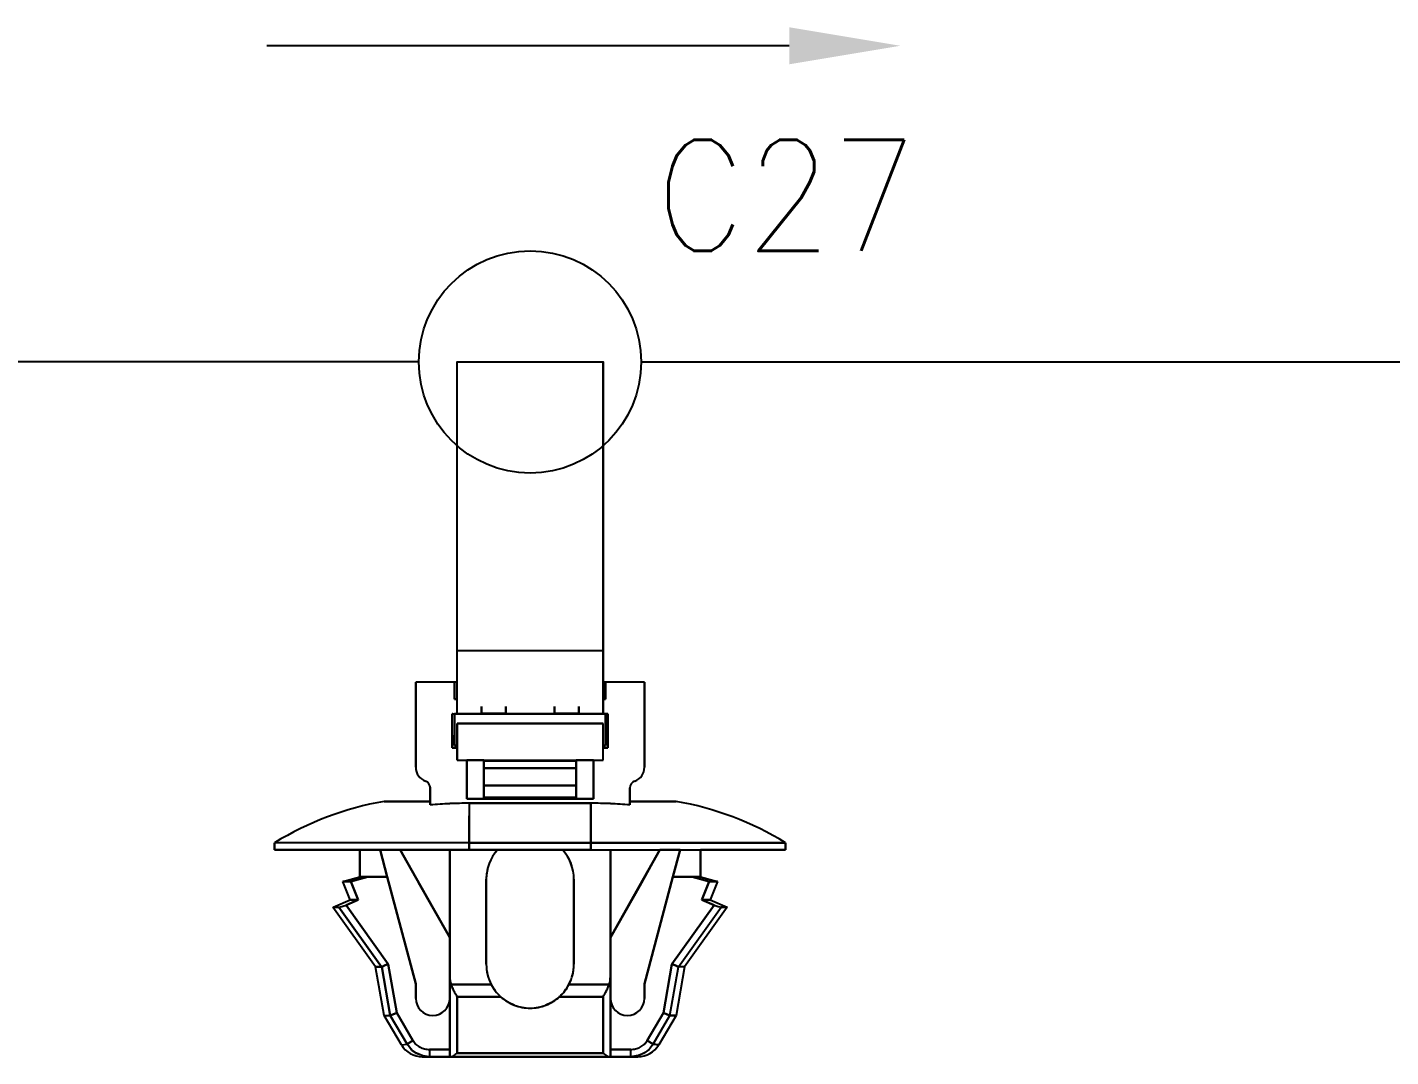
# Model space of a CAD drawing. Header units: inches. Extents: x 47316 to 59086, y 3141 to 11743.
# Drawn here: x 52929.41 to 52960.08, y 8608.08 to 8631.25 of the extents above; entities that cross this region are included whole.
import ezdxf

# ---------------------------------------------------------------- set-up
doc = ezdxf.new("R2010")
doc.units = ezdxf.units.IN
doc.header["$MEASUREMENT"] = 0
doc.styles.get("Standard").update_dxf_attribs({"font": ''})
doc.styles.get('Standard').set_extended_font_data('SimSun')
doc.linetypes.add('_VH_OTCON', pattern='A,0.0001,[7,VeSys.shx,S=0.1,R=0,X=0,Y=0],-0.4,[7,VeSys.shx,S=0.1,R=0,X=0,Y=0],-0.4,["X",Standard,S=1,R=0,X=-0.5,Y=-0.5],-0.0001,[7,VeSys.shx,S=0.1,R=0,X=0,Y=0],-0.4', length=1.2002)

msp = doc.modelspace()

# ---------------------------------------------------------------- linework, layer by layer
at = {"color": 7, "lineweight": -2}
msp.add_line((52946.546, 8630.831), (52934.798, 8630.831), dxfattribs=at)
at = {"color": 0, "linetype": '_VH_OTCON', "lineweight": -2, "ltscale": 5}
for p, q in [((52938.218, 8623.716), (52909.838, 8623.716)), ((52943.218, 8623.716), (53013.001, 8623.716))]:
    msp.add_line(p, q, dxfattribs=at)
at = {"color": 0, "ltscale": 0.378893}
msp.add_line((52942.36, 8617.216), (52942.36, 8623.716), dxfattribs=at)
at = {"color": 0, "ltscale": 0.37888}
msp.add_line((52942.36, 8617.216), (52942.36, 8623.716), dxfattribs=at)
at = {"color": 7, "ltscale": 0.108633}
msp.add_line((52939.076, 8616.51), (52939.076, 8618.888), dxfattribs=at)
at = {"color": 7, "ltscale": 0.098454}
msp.add_line((52939.076, 8616.51), (52939.076, 8618.665), dxfattribs=at)
at = {"color": 7, "ltscale": 0.057913}
msp.add_line((52939.076, 8616.51), (52939.076, 8617.778), dxfattribs=at)
at = {"color": 7, "ltscale": 0.0644}
for p, q in [((52939.076, 8615.806), (52939.076, 8617.216)), ((52939.076, 8615.806), (52939.076, 8617.216)), ((52942.36, 8617.216), (52942.36, 8615.806)), ((52942.36, 8615.806), (52942.36, 8617.216))]:
    msp.add_line(p, q, dxfattribs=at)
at = {"color": 7, "ltscale": 0.025}
for p, q in [((52938.146, 8615.963), (52938.146, 8616.51)), ((52940.171, 8615.806), (52939.623, 8615.806)), ((52940.171, 8615.806), (52939.623, 8615.806)), ((52940.171, 8615.798), (52939.623, 8615.798)), ((52941.813, 8615.806), (52941.265, 8615.806)), ((52941.813, 8615.806), (52941.265, 8615.806))]:
    msp.add_line(p, q, dxfattribs=at)
at = {"color": 7, "ltscale": 0.039999}
for p, q in [((52939.021, 8616.51), (52938.146, 8616.51)), ((52939.021, 8616.51), (52938.146, 8616.51)), ((52943.29, 8616.51), (52942.415, 8616.51)), ((52943.29, 8616.51), (52942.415, 8616.51))]:
    msp.add_line(p, q, dxfattribs=at)
at = {"color": 7, "ltscale": 0.022501}
for p, q in [((52938.146, 8616.51), (52938.146, 8616.017)), ((52938.146, 8616.51), (52938.146, 8616.017)), ((52943.29, 8616.51), (52943.29, 8616.017)), ((52943.29, 8616.017), (52943.29, 8616.51))]:
    msp.add_line(p, q, dxfattribs=at)
at = {"color": 7, "ltscale": 0.0175}
for p, q in [((52939.021, 8616.51), (52939.021, 8616.127)), ((52939.021, 8616.51), (52939.021, 8616.127)), ((52939.021, 8616.127), (52939.021, 8616.51)), ((52942.415, 8616.51), (52942.415, 8616.127)), ((52942.415, 8616.127), (52942.415, 8616.51))]:
    msp.add_line(p, q, dxfattribs=at)
at = {"color": 7, "ltscale": 0.002499}
for p, q in [((52939.076, 8616.51), (52939.021, 8616.51)), ((52942.415, 8616.51), (52942.36, 8616.51)), ((52939.021, 8616.127), (52939.076, 8616.127)), ((52939.076, 8616.127), (52939.021, 8616.127)), ((52942.36, 8616.127), (52942.415, 8616.127)), ((52942.415, 8616.127), (52942.36, 8616.127)), ((52938.967, 8615.798), (52939.021, 8615.798)), ((52938.967, 8615.798), (52939.021, 8615.798)), ((52942.469, 8615.798), (52942.415, 8615.798)), ((52942.415, 8615.798), (52942.469, 8615.798)), ((52942.415, 8615.798), (52942.469, 8615.798)), ((52939.021, 8615.087), (52939.076, 8615.087)), ((52939.076, 8615.087), (52939.021, 8615.087)), ((52939.021, 8615.087), (52939.076, 8615.087)), ((52942.36, 8615.087), (52942.415, 8615.087)), ((52942.415, 8615.087), (52942.36, 8615.087)), ((52942.36, 8615.087), (52942.415, 8615.087))]:
    msp.add_line(p, q, dxfattribs=at)
at = {"color": 7, "ltscale": 2.6e-05}
for p, q in [((52939.021, 8616.509), (52939.021, 8616.51)), ((52942.415, 8616.51), (52942.415, 8616.509))]:
    msp.add_line(p, q, dxfattribs=at)
at = {"color": 7, "ltscale": 0.064999}
for p, q in [((52938.146, 8616.017), (52938.146, 8614.594)), ((52938.146, 8616.017), (52938.146, 8614.594)), ((52943.29, 8616.017), (52943.29, 8614.594)), ((52943.29, 8614.594), (52943.29, 8616.017))]:
    msp.add_line(p, q, dxfattribs=at)
at = {"color": 7, "ltscale": 0.0625}
msp.add_line((52938.146, 8614.594), (52938.146, 8615.963), dxfattribs=at)
at = {"color": 7, "ltscale": 0.0075}
for p, q in [((52939.623, 8615.798), (52939.623, 8615.963)), ((52939.623, 8615.963), (52939.623, 8615.798)), ((52940.171, 8615.963), (52940.171, 8615.798)), ((52940.171, 8615.798), (52940.171, 8615.963)), ((52941.265, 8615.798), (52941.265, 8615.963)), ((52941.265, 8615.963), (52941.265, 8615.798)), ((52941.813, 8615.963), (52941.813, 8615.798)), ((52941.813, 8615.798), (52941.813, 8615.963)), ((52934.971, 8612.898), (52934.971, 8612.734)), ((52934.971, 8612.734), (52934.971, 8612.898)), ((52939.35, 8612.898), (52939.35, 8612.734)), ((52939.35, 8612.734), (52939.35, 8612.898)), ((52942.086, 8612.734), (52942.086, 8612.898)), ((52942.086, 8612.898), (52942.086, 8612.734)), ((52946.465, 8612.898), (52946.465, 8612.734)), ((52946.465, 8612.734), (52946.465, 8612.898)), ((52938.454, 8608.246), (52938.454, 8608.082)), ((52938.454, 8608.246), (52938.454, 8608.082)), ((52938.912, 8608.082), (52938.912, 8608.246)), ((52942.983, 8608.082), (52942.983, 8608.246)), ((52942.983, 8608.082), (52942.983, 8608.246))]:
    msp.add_line(p, q, dxfattribs=at)
at = {"color": 7, "ltscale": 0.000629}
msp.add_line((52938.98, 8615.798), (52938.967, 8615.798), dxfattribs=at)
at = {"color": 7, "ltscale": 0.035001}
for p, q in [((52938.967, 8615.798), (52938.967, 8615.032)), ((52938.967, 8615.032), (52938.967, 8615.798)), ((52942.469, 8615.032), (52942.469, 8615.798)), ((52942.469, 8615.032), (52942.469, 8615.798)), ((52942.469, 8615.798), (52942.469, 8615.032)), ((52939.35, 8612.734), (52939.35, 8613.5)), ((52939.35, 8612.734), (52939.35, 8613.5))]:
    msp.add_line(p, q, dxfattribs=at)
at = {"color": 7, "ltscale": 0.154999}
for p, q in [((52939.021, 8615.798), (52942.415, 8615.798)), ((52942.415, 8615.798), (52939.021, 8615.798))]:
    msp.add_line(p, q, dxfattribs=at)
at = {"color": 7, "ltscale": 0.032501}
for p, q in [((52939.021, 8615.798), (52939.021, 8615.087)), ((52939.021, 8615.798), (52939.021, 8615.087)), ((52942.415, 8615.798), (52942.415, 8615.087)), ((52942.415, 8615.087), (52942.415, 8615.798))]:
    msp.add_line(p, q, dxfattribs=at)
at = {"color": 7, "ltscale": 0.021939}
msp.add_line((52939.021, 8615.798), (52939.021, 8615.318), dxfattribs=at)
at = {"color": 7, "ltscale": 0.000322}
msp.add_line((52940.171, 8615.798), (52940.171, 8615.805), dxfattribs=at)
at = {"color": 7, "ltscale": 0.023056}
msp.add_line((52941.77, 8615.798), (52941.265, 8615.798), dxfattribs=at)
at = {"color": 7, "ltscale": 0.000368}
msp.add_line((52941.813, 8615.806), (52941.813, 8615.798), dxfattribs=at)
at = {"color": 7, "ltscale": 0.010562}
msp.add_line((52939.021, 8615.087), (52939.021, 8615.318), dxfattribs=at)
at = {"color": 7, "ltscale": 0.15}
for p, q in [((52942.36, 8615.58), (52939.076, 8615.58)), ((52939.076, 8615.58), (52942.36, 8615.58)), ((52939.076, 8614.759), (52942.36, 8614.759)), ((52939.076, 8614.759), (52942.36, 8614.759)), ((52942.36, 8608.164), (52939.076, 8608.164)), ((52939.076, 8608.164), (52942.36, 8608.164))]:
    msp.add_line(p, q, dxfattribs=at)
at = {"color": 7, "ltscale": 0.0375}
for p, q in [((52939.076, 8615.58), (52939.076, 8614.759)), ((52939.076, 8614.759), (52939.076, 8615.58)), ((52942.36, 8614.759), (52942.36, 8615.58)), ((52942.36, 8614.759), (52942.36, 8615.58))]:
    msp.add_line(p, q, dxfattribs=at)
at = {"color": 7, "ltscale": 0.004999}
for p, q in [((52938.967, 8615.032), (52939.076, 8615.032)), ((52939.076, 8615.032), (52938.967, 8615.032)), ((52942.36, 8615.032), (52942.469, 8615.032)), ((52942.469, 8615.032), (52942.36, 8615.032))]:
    msp.add_line(p, q, dxfattribs=at)
at = {"color": 7, "ltscale": 0.002502}
msp.add_line((52939.076, 8615.032), (52939.076, 8615.087), dxfattribs=at)
at = {"color": 7, "ltscale": 0.040002}
for p, q in [((52939.295, 8614.759), (52939.295, 8613.883)), ((52939.295, 8613.883), (52939.295, 8614.759)), ((52942.141, 8613.883), (52942.141, 8614.759)), ((52942.141, 8613.883), (52942.141, 8614.759)), ((52942.141, 8614.759), (52942.141, 8613.883))]:
    msp.add_line(p, q, dxfattribs=at)
at = {"color": 7, "ltscale": 0.017502}
for p, q in [((52939.678, 8614.759), (52939.295, 8614.759)), ((52942.141, 8614.759), (52941.758, 8614.759))]:
    msp.add_line(p, q, dxfattribs=at)
at = {"color": 7, "ltscale": 0.00087}
for p, q in [((52939.678, 8614.74), (52939.678, 8614.759)), ((52939.678, 8614.759), (52939.678, 8614.74)), ((52941.758, 8614.74), (52941.758, 8614.759)), ((52941.758, 8614.759), (52941.758, 8614.74))]:
    msp.add_line(p, q, dxfattribs=at)
at = {"color": 7, "ltscale": 0.023952}
msp.add_line((52939.678, 8614.234), (52939.678, 8614.759), dxfattribs=at)
at = {"color": 7, "ltscale": 0.007443}
for p, q in [((52939.678, 8614.577), (52939.678, 8614.74)), ((52939.678, 8614.74), (52939.678, 8614.577)), ((52941.758, 8614.577), (52941.758, 8614.74)), ((52941.758, 8614.74), (52941.758, 8614.577))]:
    msp.add_line(p, q, dxfattribs=at)
at = {"color": 7, "ltscale": 0.095001}
for p, q in [((52939.678, 8614.74), (52941.758, 8614.74)), ((52941.758, 8614.74), (52939.678, 8614.74)), ((52939.678, 8614.577), (52941.758, 8614.577)), ((52941.758, 8614.577), (52939.678, 8614.577)), ((52941.758, 8614.186), (52939.678, 8614.186)), ((52939.678, 8614.186), (52941.758, 8614.186)), ((52941.758, 8613.914), (52939.678, 8613.914))]:
    msp.add_line(p, q, dxfattribs=at)
at = {"color": 7, "ltscale": 0.017839}
for p, q in [((52939.678, 8614.186), (52939.678, 8614.577)), ((52939.678, 8614.577), (52939.678, 8614.186)), ((52941.758, 8614.186), (52941.758, 8614.577)), ((52941.758, 8614.577), (52941.758, 8614.186))]:
    msp.add_line(p, q, dxfattribs=at)
at = {"color": 7, "ltscale": 0.013786}
msp.add_line((52938.474, 8613.828), (52938.474, 8614.13), dxfattribs=at)
at = {"color": 7, "ltscale": 0.017471}
for p, q in [((52938.474, 8613.747), (52938.474, 8614.13)), ((52942.962, 8613.747), (52942.962, 8614.13))]:
    msp.add_line(p, q, dxfattribs=at)
at = {"color": 7, "ltscale": 0.017476}
for p, q in [((52938.474, 8614.13), (52938.474, 8613.747)), ((52942.962, 8614.13), (52942.962, 8613.747))]:
    msp.add_line(p, q, dxfattribs=at)
at = {"color": 7, "ltscale": 0.014789}
msp.add_line((52939.678, 8614.207), (52939.678, 8613.883), dxfattribs=at)
at = {"color": 7, "ltscale": 0.013841}
for p, q in [((52939.678, 8613.883), (52939.678, 8614.186)), ((52941.758, 8614.186), (52941.758, 8613.883))]:
    msp.add_line(p, q, dxfattribs=at)
at = {"color": 7, "ltscale": 0.012407}
for p, q in [((52939.678, 8613.914), (52939.678, 8614.186)), ((52941.758, 8613.914), (52941.758, 8614.186))]:
    msp.add_line(p, q, dxfattribs=at)
at = {"color": 7, "ltscale": 0.047501}
for p, q in [((52937.434, 8613.828), (52938.474, 8613.828)), ((52938.474, 8613.828), (52937.434, 8613.828)), ((52942.962, 8613.828), (52944.002, 8613.828)), ((52944.002, 8613.828), (52942.962, 8613.828))]:
    msp.add_line(p, q, dxfattribs=at)
at = {"color": 7, "ltscale": 0.00369}
for p, q in [((52938.474, 8613.747), (52938.474, 8613.828)), ((52942.962, 8613.828), (52942.962, 8613.747))]:
    msp.add_line(p, q, dxfattribs=at)
at = {"color": 7, "ltscale": 0.129999}
for p, q in [((52939.295, 8613.883), (52942.141, 8613.883)), ((52942.141, 8613.883), (52939.295, 8613.883))]:
    msp.add_line(p, q, dxfattribs=at)
at = {"color": 7, "ltscale": 0.040567}
for p, q in [((52939.35, 8613.786), (52939.35, 8612.898)), ((52942.086, 8613.786), (52942.086, 8612.898))]:
    msp.add_line(p, q, dxfattribs=at)
at = {"color": 7, "ltscale": 0.125}
for p, q in [((52942.086, 8613.786), (52939.35, 8613.786)), ((52939.35, 8613.786), (52942.086, 8613.786)), ((52942.086, 8612.898), (52939.35, 8612.898)), ((52939.35, 8612.898), (52942.086, 8612.898)), ((52942.086, 8612.734), (52939.35, 8612.734)), ((52939.35, 8612.734), (52942.086, 8612.734))]:
    msp.add_line(p, q, dxfattribs=at)
at = {"color": 7, "ltscale": 0.040569}
for p, q in [((52939.35, 8613.786), (52939.35, 8612.898)), ((52942.086, 8612.898), (52942.086, 8613.786))]:
    msp.add_line(p, q, dxfattribs=at)
at = {"color": 7, "ltscale": 0.001447}
msp.add_line((52941.758, 8613.915), (52941.758, 8613.883), dxfattribs=at)
at = {"color": 7, "ltscale": 0.02751}
msp.add_line((52942.086, 8612.898), (52942.086, 8613.5), dxfattribs=at)
msp.add_line((52942.086, 8612.898), (52942.086, 8613.5), dxfattribs=at)
at = {"color": 7, "ltscale": 0.2}
for p, q in [((52939.35, 8612.898), (52934.971, 8612.898)), ((52939.35, 8612.898), (52934.971, 8612.898)), ((52946.465, 8612.898), (52942.086, 8612.898)), ((52942.086, 8612.898), (52946.465, 8612.898)), ((52939.35, 8612.734), (52934.971, 8612.734)), ((52934.971, 8612.734), (52939.35, 8612.734)), ((52942.086, 8612.734), (52946.465, 8612.734)), ((52942.086, 8612.734), (52946.465, 8612.734))]:
    msp.add_line(p, q, dxfattribs=at)
at = {"color": 7, "ltscale": 0.087396}
for p, q in [((52934.971, 8612.734), (52936.885, 8612.734)), ((52946.465, 8612.734), (52944.551, 8612.734)), ((52946.465, 8612.734), (52944.551, 8612.734))]:
    msp.add_line(p, q, dxfattribs=at)
at = {"color": 7, "ltscale": 0.0875}
for p, q in [((52936.887, 8612.734), (52934.971, 8612.734)), ((52939.733, 8610.161), (52939.733, 8612.077)), ((52939.733, 8612.077), (52939.733, 8610.161)), ((52941.703, 8612.077), (52941.703, 8610.161)), ((52941.703, 8610.161), (52941.703, 8612.077)), ((52941.703, 8610.161), (52941.703, 8612.077))]:
    msp.add_line(p, q, dxfattribs=at)
at = {"color": 7, "ltscale": 0.027499}
for p, q in [((52936.887, 8612.132), (52936.887, 8612.734)), ((52936.887, 8612.734), (52936.887, 8612.132)), ((52944.549, 8612.132), (52944.549, 8612.734)), ((52944.549, 8612.734), (52944.549, 8612.132))]:
    msp.add_line(p, q, dxfattribs=at)
at = {"color": 7, "ltscale": 0.028456}
for p, q in [((52937.505, 8612.132), (52937.345, 8612.734)), ((52937.345, 8612.734), (52937.505, 8612.132)), ((52943.931, 8612.132), (52944.091, 8612.734)), ((52944.091, 8612.734), (52943.931, 8612.132))]:
    msp.add_line(p, q, dxfattribs=at)
at = {"color": 7, "ltscale": 0.020602}
for p, q in [((52937.345, 8612.734), (52937.796, 8612.734)), ((52944.091, 8612.734), (52943.64, 8612.734)), ((52944.091, 8612.734), (52943.64, 8612.734))]:
    msp.add_line(p, q, dxfattribs=at)
at = {"color": 7, "ltscale": 0.020749}
msp.add_line((52937.799, 8612.734), (52937.345, 8612.734), dxfattribs=at)
at = {"color": 7, "ltscale": 0.015289}
msp.add_line((52937.963, 8612.443), (52937.799, 8612.735), dxfattribs=at)
at = {"color": 7, "ltscale": 0.015242}
for p, q in [((52937.799, 8612.734), (52937.963, 8612.443)), ((52943.473, 8612.443), (52943.637, 8612.734))]:
    msp.add_line(p, q, dxfattribs=at)
at = {"color": 7, "ltscale": 0.089999}
for p, q in [((52938.912, 8612.734), (52938.912, 8610.763)), ((52938.912, 8610.763), (52938.912, 8612.734)), ((52942.524, 8610.763), (52942.524, 8612.734)), ((52942.524, 8612.734), (52942.524, 8610.763))]:
    msp.add_line(p, q, dxfattribs=at)
at = {"color": 7, "ltscale": 0.015215}
msp.add_line((52943.637, 8612.734), (52943.473, 8612.444), dxfattribs=at)
at = {"color": 7, "ltscale": 0.02697}
msp.add_line((52938.253, 8611.929), (52937.963, 8612.443), dxfattribs=at)
at = {"color": 7, "ltscale": 0.026985}
for p, q in [((52937.963, 8612.443), (52938.254, 8611.929)), ((52943.182, 8611.929), (52943.473, 8612.443))]:
    msp.add_line(p, q, dxfattribs=at)
at = {"color": 7, "ltscale": 0.02701}
msp.add_line((52943.473, 8612.444), (52943.183, 8611.929), dxfattribs=at)
at = {"color": 7, "ltscale": 0.018183}
msp.add_line((52936.504, 8612.022), (52936.887, 8612.131), dxfattribs=at)
at = {"color": 7, "ltscale": 0.008429}
for p, q in [((52936.689, 8612.022), (52936.504, 8612.022)), ((52944.583, 8611.612), (52944.768, 8611.612))]:
    msp.add_line(p, q, dxfattribs=at)
at = {"color": 7, "ltscale": 0.020195}
for p, q in [((52936.668, 8611.612), (52936.504, 8612.022)), ((52936.689, 8612.022), (52936.853, 8611.612)), ((52936.853, 8611.612), (52936.689, 8612.022)), ((52944.747, 8612.022), (52944.583, 8611.612)), ((52944.583, 8611.612), (52944.747, 8612.022)), ((52944.932, 8612.022), (52944.768, 8611.612))]:
    msp.add_line(p, q, dxfattribs=at)
at = {"color": 7, "ltscale": 0.008438}
msp.add_line((52936.504, 8612.022), (52936.689, 8612.022), dxfattribs=at)
at = {"color": 7, "ltscale": 0.002185}
msp.add_line((52936.595, 8612.022), (52936.547, 8612.022), dxfattribs=at)
at = {"color": 7, "ltscale": 0.018199}
for p, q in [((52937.072, 8612.132), (52936.689, 8612.022)), ((52936.689, 8612.022), (52937.072, 8612.132)), ((52944.364, 8612.132), (52944.747, 8612.022)), ((52944.747, 8612.022), (52944.364, 8612.132))]:
    msp.add_line(p, q, dxfattribs=at)
at = {"color": 7, "ltscale": 0.000342}
for p, q in [((52936.894, 8612.132), (52936.887, 8612.132)), ((52944.549, 8612.132), (52944.542, 8612.132))]:
    msp.add_line(p, q, dxfattribs=at)
at = {"color": 7, "ltscale": 0.006641}
msp.add_line((52936.887, 8612.132), (52937.032, 8612.132), dxfattribs=at)
at = {"color": 7, "ltscale": 0.002136}
msp.add_line((52936.887, 8612.132), (52936.934, 8612.132), dxfattribs=at)
at = {"color": 7, "ltscale": 0.002142}
msp.add_line((52936.934, 8612.131), (52936.887, 8612.131), dxfattribs=at)
at = {"color": 7, "ltscale": 0.00033}
for p, q in [((52936.887, 8612.131), (52936.894, 8612.131)), ((52944.542, 8612.131), (52944.549, 8612.131)), ((52944.768, 8611.612), (52944.76, 8611.612))]:
    msp.add_line(p, q, dxfattribs=at)
at = {"color": 7, "ltscale": 0.003674}
for p, q in [((52936.975, 8612.132), (52936.894, 8612.132)), ((52944.542, 8612.132), (52944.461, 8612.132))]:
    msp.add_line(p, q, dxfattribs=at)
at = {"color": 7, "ltscale": 0.001825}
msp.add_line((52936.894, 8612.131), (52936.934, 8612.131), dxfattribs=at)
at = {"color": 7, "ltscale": 0.006299}
msp.add_line((52937.072, 8612.132), (52936.934, 8612.131), dxfattribs=at)
at = {"color": 7, "ltscale": 0.006305}
msp.add_line((52936.934, 8612.132), (52937.072, 8612.132), dxfattribs=at)
at = {"color": 7, "ltscale": 0.00329}
msp.add_line((52937.047, 8612.132), (52936.975, 8612.132), dxfattribs=at)
at = {"color": 7, "ltscale": 0.019785}
for p, q in [((52937.505, 8612.132), (52937.072, 8612.132)), ((52937.072, 8612.132), (52937.505, 8612.132)), ((52943.931, 8612.132), (52944.364, 8612.132)), ((52944.364, 8612.132), (52943.931, 8612.132))]:
    msp.add_line(p, q, dxfattribs=at)
at = {"color": 7, "ltscale": 0.11383}
for p, q in [((52938.146, 8609.723), (52937.505, 8612.132)), ((52937.505, 8612.132), (52938.146, 8609.723)), ((52943.29, 8609.723), (52943.931, 8612.132)), ((52943.931, 8612.132), (52943.29, 8609.723))]:
    msp.add_line(p, q, dxfattribs=at)
at = {"color": 7, "ltscale": 0.065039}
msp.add_line((52938.912, 8610.763), (52938.212, 8612.003), dxfattribs=at)
at = {"color": 7, "ltscale": 0.06116}
msp.add_line((52938.912, 8610.763), (52938.253, 8611.929), dxfattribs=at)
at = {"color": 7, "ltscale": 0.061156}
for p, q in [((52938.254, 8611.929), (52938.912, 8610.763)), ((52942.524, 8610.763), (52943.182, 8611.929))]:
    msp.add_line(p, q, dxfattribs=at)
at = {"color": 7, "ltscale": 0.064963}
msp.add_line((52943.224, 8612.002), (52942.524, 8610.763), dxfattribs=at)
at = {"color": 7, "ltscale": 0.061161}
msp.add_line((52943.183, 8611.929), (52942.524, 8610.763), dxfattribs=at)
at = {"color": 7, "ltscale": 0.008441}
for p, q in [((52944.549, 8612.131), (52944.364, 8612.132)), ((52944.364, 8612.132), (52944.549, 8612.132)), ((52944.768, 8611.611), (52944.583, 8611.612))]:
    msp.add_line(p, q, dxfattribs=at)
at = {"color": 7, "ltscale": 0.008432}
msp.add_line((52944.364, 8612.132), (52944.549, 8612.132), dxfattribs=at)
at = {"color": 7, "ltscale": 0.00434}
msp.add_line((52944.461, 8612.132), (52944.366, 8612.132), dxfattribs=at)
at = {"color": 7, "ltscale": 0.002209}
msp.add_line((52944.493, 8612.131), (52944.542, 8612.131), dxfattribs=at)
at = {"color": 7, "ltscale": 0.000286}
for p, q in [((52944.548, 8612.13), (52944.542, 8612.132)), ((52944.542, 8612.132), (52944.548, 8612.13))]:
    msp.add_line(p, q, dxfattribs=at)
at = {"color": 7, "ltscale": 0.018174}
msp.add_line((52944.549, 8612.131), (52944.932, 8612.022), dxfattribs=at)
at = {"color": 7, "ltscale": 0.004681}
for p, q in [((52944.85, 8612.022), (52944.747, 8612.022)), ((52944.747, 8612.022), (52944.85, 8612.022))]:
    msp.add_line(p, q, dxfattribs=at)
at = {"color": 7, "ltscale": 0.002823}
msp.add_line((52944.912, 8612.022), (52944.85, 8612.022), dxfattribs=at)
at = {"color": 7, "ltscale": 0.00282}
for p, q in [((52944.85, 8612.022), (52944.912, 8612.022)), ((52936.689, 8611.612), (52936.75, 8611.612))]:
    msp.add_line(p, q, dxfattribs=at)
at = {"color": 7, "ltscale": 0.000925}
msp.add_line((52944.932, 8612.022), (52944.912, 8612.022), dxfattribs=at)
at = {"color": 7, "ltscale": 0.000912}
for p, q in [((52944.912, 8612.022), (52944.932, 8612.022)), ((52936.669, 8611.612), (52936.689, 8611.612))]:
    msp.add_line(p, q, dxfattribs=at)
at = {"color": 7, "ltscale": 0.019}
msp.add_line((52936.286, 8611.447), (52936.668, 8611.611), dxfattribs=at)
at = {"color": 7, "ltscale": 0.013619}
for p, q in [((52936.853, 8611.612), (52936.579, 8611.494)), ((52936.579, 8611.494), (52936.853, 8611.612)), ((52944.583, 8611.612), (52944.857, 8611.494)), ((52944.857, 8611.494), (52944.583, 8611.612))]:
    msp.add_line(p, q, dxfattribs=at)
at = {"color": 7, "ltscale": 0.0009}
msp.add_line((52936.688, 8611.611), (52936.668, 8611.611), dxfattribs=at)
at = {"color": 7, "ltscale": 0.002856}
msp.add_line((52936.675, 8611.611), (52936.738, 8611.611), dxfattribs=at)
at = {"color": 7, "ltscale": 0.002869}
msp.add_line((52936.738, 8611.612), (52936.676, 8611.612), dxfattribs=at)
at = {"color": 7, "ltscale": 0.002832}
msp.add_line((52936.75, 8611.611), (52936.688, 8611.611), dxfattribs=at)
at = {"color": 7, "ltscale": 0.004715}
msp.add_line((52936.853, 8611.612), (52936.75, 8611.611), dxfattribs=at)
at = {"color": 7, "ltscale": 0.004687}
msp.add_line((52936.75, 8611.612), (52936.853, 8611.612), dxfattribs=at)
at = {"color": 7, "ltscale": 0.040697}
msp.add_line((52938.912, 8610.967), (52938.912, 8611.858), dxfattribs=at)
at = {"color": 7, "ltscale": 0.040701}
msp.add_line((52938.912, 8611.858), (52938.912, 8610.967), dxfattribs=at)
at = {"color": 7, "ltscale": 0.004291}
msp.add_line((52944.677, 8611.612), (52944.583, 8611.612), dxfattribs=at)
at = {"color": 7, "ltscale": 0.003809}
msp.add_line((52944.76, 8611.612), (52944.677, 8611.612), dxfattribs=at)
at = {"color": 7, "ltscale": 0.001593}
msp.add_line((52944.726, 8611.611), (52944.761, 8611.611), dxfattribs=at)
at = {"color": 7, "ltscale": 0.000327}
msp.add_line((52944.761, 8611.611), (52944.768, 8611.611), dxfattribs=at)
at = {"color": 7, "ltscale": 0.019025}
msp.add_line((52944.768, 8611.611), (52945.151, 8611.447), dxfattribs=at)
at = {"color": 7, "ltscale": 4.3e-05}
msp.add_line((52936.285, 8611.447), (52936.286, 8611.447), dxfattribs=at)
at = {"color": 7, "ltscale": 0.075271}
for p, q in [((52937.243, 8610.107), (52936.285, 8611.447)), ((52936.42, 8611.447), (52937.378, 8610.107)), ((52937.378, 8610.107), (52936.42, 8611.447)), ((52944.058, 8610.107), (52945.016, 8611.447)), ((52945.151, 8611.447), (52944.193, 8610.107))]:
    msp.add_line(p, q, dxfattribs=at)
at = {"color": 7, "ltscale": 4.9e-05}
msp.add_line((52936.285, 8611.447), (52936.286, 8611.447), dxfattribs=at)
at = {"color": 7, "ltscale": 0.000903}
msp.add_line((52936.286, 8611.447), (52936.306, 8611.447), dxfattribs=at)
at = {"color": 7, "ltscale": 0.000916}
msp.add_line((52936.286, 8611.447), (52936.306, 8611.447), dxfattribs=at)
at = {"color": 7, "ltscale": 0.005249}
msp.add_line((52936.306, 8611.447), (52936.421, 8611.448), dxfattribs=at)
at = {"color": 7, "ltscale": 0.005222}
msp.add_line((52936.306, 8611.447), (52936.42, 8611.447), dxfattribs=at)
at = {"color": 7, "ltscale": 0.074459}
for p, q in [((52936.579, 8611.494), (52937.526, 8610.168)), ((52937.526, 8610.168), (52936.579, 8611.494)), ((52944.857, 8611.494), (52943.91, 8610.168)), ((52943.91, 8610.168), (52944.857, 8611.494))]:
    msp.add_line(p, q, dxfattribs=at)
at = {"color": 7, "ltscale": 0.075264}
msp.add_line((52944.058, 8610.107), (52945.016, 8611.447), dxfattribs=at)
at = {"color": 7, "ltscale": 0.006177}
msp.add_line((52945.015, 8611.447), (52945.151, 8611.447), dxfattribs=at)
at = {"color": 7, "ltscale": 0.006165}
for p, q in [((52945.151, 8611.447), (52945.016, 8611.447)), ((52944.193, 8610.107), (52944.058, 8610.107)), ((52944.193, 8610.107), (52944.058, 8610.107))]:
    msp.add_line(p, q, dxfattribs=at)
at = {"color": 7, "ltscale": 0.039936}
for p, q in [((52938.912, 8610.763), (52938.912, 8609.889)), ((52938.912, 8609.889), (52938.912, 8610.763)), ((52942.524, 8609.889), (52942.524, 8610.763)), ((52942.524, 8610.763), (52942.524, 8609.889))]:
    msp.add_line(p, q, dxfattribs=at)
at = {"color": 7, "ltscale": 0.048712}
msp.add_line((52938.912, 8609.697), (52938.912, 8610.763), dxfattribs=at)
at = {"color": 7, "ltscale": 0.006168}
for p, q in [((52937.378, 8610.107), (52937.243, 8610.107)), ((52937.243, 8610.107), (52937.378, 8610.107))]:
    msp.add_line(p, q, dxfattribs=at)
at = {"color": 7, "ltscale": 0.05076}
for p, q in [((52937.435, 8609.012), (52937.243, 8610.107)), ((52944.193, 8610.107), (52944.001, 8609.012))]:
    msp.add_line(p, q, dxfattribs=at)
at = {"color": 7, "ltscale": 0.002621}
for p, q in [((52937.382, 8610.107), (52937.435, 8610.13)), ((52937.435, 8610.13), (52937.382, 8610.107)), ((52944.001, 8610.13), (52944.054, 8610.107)), ((52944.054, 8610.107), (52944.001, 8610.13))]:
    msp.add_line(p, q, dxfattribs=at)
at = {"color": 7, "ltscale": 0.050773}
for p, q in [((52937.382, 8610.107), (52937.574, 8609.012)), ((52937.574, 8609.012), (52937.382, 8610.107)), ((52943.862, 8609.012), (52944.054, 8610.107))]:
    msp.add_line(p, q, dxfattribs=at)
at = {"color": 7, "ltscale": 0.000205}
for p, q in [((52937.435, 8610.13), (52937.439, 8610.131)), ((52937.439, 8610.131), (52937.435, 8610.13)), ((52943.997, 8610.131), (52944.001, 8610.13)), ((52944.001, 8610.13), (52943.997, 8610.131))]:
    msp.add_line(p, q, dxfattribs=at)
at = {"color": 7, "ltscale": 0.004321}
for p, q in [((52937.439, 8610.131), (52937.526, 8610.168)), ((52937.526, 8610.168), (52937.439, 8610.131)), ((52943.91, 8610.168), (52943.997, 8610.131)), ((52943.997, 8610.131), (52943.91, 8610.168))]:
    msp.add_line(p, q, dxfattribs=at)
at = {"color": 7, "ltscale": 0.051095}
for p, q in [((52937.526, 8610.168), (52937.719, 8609.066)), ((52937.719, 8609.066), (52937.526, 8610.168)), ((52943.91, 8610.168), (52943.717, 8609.066)), ((52943.717, 8609.066), (52943.91, 8610.168))]:
    msp.add_line(p, q, dxfattribs=at)
at = {"color": 7, "ltscale": 0.050769}
msp.add_line((52943.862, 8609.012), (52944.058, 8610.107), dxfattribs=at)
at = {"color": 7, "ltscale": 0.082565}
for p, q in [((52938.912, 8608.082), (52938.912, 8609.889)), ((52938.912, 8609.889), (52938.912, 8608.082)), ((52942.524, 8609.889), (52942.524, 8608.082)), ((52942.524, 8608.082), (52942.524, 8609.889))]:
    msp.add_line(p, q, dxfattribs=at)
at = {"color": 7, "ltscale": 0.014999}
for p, q in [((52938.146, 8609.395), (52938.146, 8609.723)), ((52938.146, 8609.723), (52938.146, 8609.395)), ((52943.29, 8609.395), (52943.29, 8609.723)), ((52943.29, 8609.395), (52943.29, 8609.723)), ((52943.29, 8609.723), (52943.29, 8609.395))]:
    msp.add_line(p, q, dxfattribs=at)
at = {"color": 7, "ltscale": 0.008279}
msp.add_line((52938.912, 8609.516), (52938.912, 8609.697), dxfattribs=at)
at = {"color": 7, "ltscale": 0.005516}
msp.add_line((52938.912, 8609.395), (52938.912, 8609.516), dxfattribs=at)
at = {"color": 7, "ltscale": 0.041339}
for p, q in [((52938.94, 8609.705), (52939.845, 8609.705)), ((52939.845, 8609.705), (52938.94, 8609.705)), ((52941.591, 8609.705), (52942.496, 8609.705)), ((52942.496, 8609.705), (52941.591, 8609.705))]:
    msp.add_line(p, q, dxfattribs=at)
at = {"color": 7, "ltscale": 0.002634}
for p, q in [((52938.94, 8609.705), (52938.96, 8609.651)), ((52942.476, 8609.651), (52942.496, 8609.705))]:
    msp.add_line(p, q, dxfattribs=at)
at = {"color": 7, "ltscale": 0.002635}
for p, q in [((52938.96, 8609.651), (52938.94, 8609.705)), ((52942.496, 8609.705), (52942.476, 8609.651))]:
    msp.add_line(p, q, dxfattribs=at)
at = {"color": 7, "ltscale": 0.001863}
msp.add_line((52940.026, 8609.46), (52940.056, 8609.432), dxfattribs=at)
at = {"color": 7, "ltscale": 0.052501}
msp.add_line((52938.912, 8608.246), (52938.912, 8609.395), dxfattribs=at)
at = {"color": 7, "ltscale": 0.044711}
for p, q in [((52940.055, 8609.433), (52939.076, 8609.433)), ((52939.076, 8609.433), (52940.055, 8609.433)), ((52942.36, 8609.433), (52941.381, 8609.433)), ((52941.381, 8609.433), (52942.36, 8609.433))]:
    msp.add_line(p, q, dxfattribs=at)
at = {"color": 7, "ltscale": 0.057954}
for p, q in [((52939.076, 8609.433), (52939.076, 8608.164)), ((52939.076, 8608.164), (52939.076, 8609.433)), ((52942.36, 8608.164), (52942.36, 8609.433)), ((52942.36, 8609.433), (52942.36, 8608.164))]:
    msp.add_line(p, q, dxfattribs=at)
at = {"color": 7, "ltscale": 0.000505}
msp.add_line((52940.055, 8609.433), (52940.047, 8609.44), dxfattribs=at)
at = {"color": 7, "ltscale": 0.000598}
msp.add_line((52941.381, 8609.433), (52941.391, 8609.442), dxfattribs=at)
at = {"color": 7, "ltscale": 0.006223}
for p, q in [((52937.435, 8609.012), (52937.571, 8609.012)), ((52937.435, 8609.012), (52937.571, 8609.012)), ((52944.001, 8609.012), (52943.865, 8609.012))]:
    msp.add_line(p, q, dxfattribs=at)
at = {"color": 7, "ltscale": 0.034946}
for p, q in [((52937.823, 8608.353), (52937.435, 8609.012)), ((52944.001, 8609.012), (52943.614, 8608.353))]:
    msp.add_line(p, q, dxfattribs=at)
at = {"color": 7, "ltscale": 0.034208}
for p, q in [((52937.951, 8608.366), (52937.571, 8609.012)), ((52943.486, 8608.366), (52943.865, 8609.012))]:
    msp.add_line(p, q, dxfattribs=at)
at = {"color": 7, "ltscale": 0.000128}
for p, q in [((52937.574, 8609.012), (52937.571, 8609.012)), ((52943.865, 8609.012), (52943.862, 8609.012)), ((52943.862, 8609.012), (52943.865, 8609.012))]:
    msp.add_line(p, q, dxfattribs=at)
at = {"color": 7, "ltscale": 0.002806}
for p, q in [((52937.574, 8609.012), (52937.631, 8609.034)), ((52943.805, 8609.034), (52943.862, 8609.012))]:
    msp.add_line(p, q, dxfattribs=at)
at = {"color": 7, "ltscale": 0.00266}
for p, q in [((52937.628, 8609.032), (52937.574, 8609.012)), ((52943.862, 8609.012), (52943.808, 8609.032))]:
    msp.add_line(p, q, dxfattribs=at)
at = {"color": 7, "ltscale": 0.034163}
for p, q in [((52937.574, 8609.012), (52937.951, 8608.366)), ((52943.486, 8608.366), (52943.862, 8609.012))]:
    msp.add_line(p, q, dxfattribs=at)
at = {"color": 7, "ltscale": 0.004276}
for p, q in [((52937.631, 8609.034), (52937.719, 8609.066)), ((52937.719, 8609.066), (52937.631, 8609.033)), ((52943.805, 8609.033), (52943.717, 8609.066)), ((52943.717, 8609.066), (52943.805, 8609.034))]:
    msp.add_line(p, q, dxfattribs=at)
at = {"color": 7, "ltscale": 0.0329}
for p, q in [((52937.719, 8609.066), (52938.084, 8608.445)), ((52938.084, 8608.445), (52937.719, 8609.066)), ((52943.717, 8609.066), (52943.352, 8608.445)), ((52943.352, 8608.445), (52943.717, 8609.066))]:
    msp.add_line(p, q, dxfattribs=at)
at = {"color": 7, "ltscale": 0.006219}
msp.add_line((52943.865, 8609.012), (52944.001, 8609.012), dxfattribs=at)
at = {"color": 7, "ltscale": 0.005864}
msp.add_line((52937.823, 8608.351), (52937.95, 8608.366), dxfattribs=at)
at = {"color": 7, "ltscale": 0.005865}
for p, q in [((52937.823, 8608.352), (52937.951, 8608.366)), ((52943.486, 8608.366), (52943.613, 8608.352))]:
    msp.add_line(p, q, dxfattribs=at)
at = {"color": 7, "ltscale": 0.007092}
for p, q in [((52938.084, 8608.445), (52937.951, 8608.366)), ((52937.951, 8608.366), (52938.084, 8608.445)), ((52943.486, 8608.366), (52943.352, 8608.445)), ((52943.352, 8608.445), (52943.486, 8608.366))]:
    msp.add_line(p, q, dxfattribs=at)
at = {"color": 7, "ltscale": 0.020941}
for p, q in [((52938.454, 8608.246), (52938.912, 8608.246)), ((52938.912, 8608.246), (52938.454, 8608.246)), ((52942.983, 8608.246), (52942.524, 8608.246)), ((52942.524, 8608.246), (52942.983, 8608.246)), ((52938.912, 8608.082), (52938.454, 8608.082)), ((52938.454, 8608.082), (52938.912, 8608.082)), ((52942.983, 8608.082), (52942.524, 8608.082)), ((52942.524, 8608.082), (52942.983, 8608.082))]:
    msp.add_line(p, q, dxfattribs=at)
at = {"color": 7, "ltscale": 0.00587}
msp.add_line((52943.613, 8608.351), (52943.486, 8608.366), dxfattribs=at)
at = {"color": 7, "ltscale": 0.015717}
msp.add_line((52938.295, 8608.082), (52938.639, 8608.082), dxfattribs=at)
at = {"color": 7, "ltscale": 0.015729}
msp.add_line((52938.639, 8608.082), (52938.295, 8608.082), dxfattribs=at)
at = {"color": 7, "ltscale": 0.012512}
for p, q in [((52938.913, 8608.082), (52938.639, 8608.082)), ((52942.797, 8608.082), (52942.523, 8608.082))]:
    msp.add_line(p, q, dxfattribs=at)
at = {"color": 7, "ltscale": 0.000995}
for p, q in [((52938.934, 8608.082), (52938.912, 8608.082)), ((52938.912, 8608.082), (52938.934, 8608.082)), ((52942.524, 8608.082), (52942.502, 8608.082)), ((52942.502, 8608.082), (52942.524, 8608.082))]:
    msp.add_line(p, q, dxfattribs=at)
at = {"color": 7, "ltscale": 0.163214}
msp.add_line((52942.505, 8608.082), (52938.932, 8608.082), dxfattribs=at)
at = {"color": 7, "ltscale": 0.163013}
msp.add_line((52938.934, 8608.082), (52942.502, 8608.082), dxfattribs=at)
at = {"color": 7, "ltscale": 0.000399}
msp.add_line((52942.496, 8608.082), (52942.505, 8608.082), dxfattribs=at)
at = {"color": 7, "ltscale": 0.012915}
msp.add_line((52943.08, 8608.082), (52942.797, 8608.082), dxfattribs=at)
at = {"color": 7, "ltscale": 0.004422}
msp.add_line((52942.983, 8608.082), (52943.08, 8608.082), dxfattribs=at)
at = {"color": 7, "ltscale": 0.006183}
msp.add_line((52943.118, 8608.082), (52942.983, 8608.082), dxfattribs=at)
at = {"color": 7, "ltscale": 0.007248}
msp.add_line((52942.983, 8608.082), (52943.141, 8608.082), dxfattribs=at)
at = {"color": 7, "ltscale": 0.001605}
msp.add_line((52943.097, 8608.082), (52943.133, 8608.082), dxfattribs=at)
at = {"color": 0}
msp.add_lwpolyline([(52942.36, 8617.216), (52939.076, 8617.216), (52939.076, 8623.716), (52942.36, 8623.716)], close=True, dxfattribs=at)
at = {"color": 7}
for points in [[(52940.362, 8609.242), (52940.251, 8609.294), (52940.055, 8609.433)], [(52941.381, 8609.433), (52941.185, 8609.294), (52941.074, 8609.242)], [(52938.454, 8608.082), (52938.303, 8608.102), (52938.163, 8608.159), (52938.043, 8608.248), (52937.95, 8608.366)], [(52938.454, 8608.082), (52938.306, 8608.101), (52938.166, 8608.156), (52938.067, 8608.225), (52937.951, 8608.366)], [(52943.486, 8608.366), (52943.393, 8608.248), (52943.272, 8608.158), (52943.132, 8608.101), (52942.983, 8608.082)], [(52943.486, 8608.366), (52943.412, 8608.267), (52943.32, 8608.187), (52943.186, 8608.118), (52942.983, 8608.082)]]:
    msp.add_lwpolyline(points, dxfattribs=at)
at = {"color": 0, "linetype": 'Continuous', "lineweight": -2}
msp.add_circle((52940.718, 8623.716), 2.5, dxfattribs=at)
at = {"color": 7}
for centre, radius, start, end in [((52938.474, 8614.594), 0.328, 179.9994, 250.5293), ((52938.474, 8614.594), 0.328, 180, 250.5288), ((52938.474, 8614.594), 0.328, 179.9994, 250.5294), ((52942.962, 8614.594), 0.328, 289.4712, 0), ((52942.962, 8614.594), 0.328, 289.4707, 0.0006), ((52938.309, 8614.129), 0.166, 57.0425, 70.4553), ((52938.309, 8614.129), 0.166, 0.3156, 70.2132), ((52938.31, 8614.13), 0.164, 0.0195, 70.5097), ((52943.127, 8614.129), 0.166, 109.7868, 179.6844), ((52943.126, 8614.13), 0.164, 109.4907, 179.9809), ((52943.126, 8614.129), 0.165, 109.5431, 137.7308), ((52938.681, 8606.803), 7.135, 100.0643, 121.3266), ((52939.533, 8601.207), 12.585, 92.8258, 94.8248), ((52939.323, 8604.229), 9.556, 92.4655, 95.0982), ((52939.399, 8600.945), 12.841, 90.2174, 92.1704), ((52939.349, 8603.736), 10.05, 89.9939, 92.4892), ((52939.399, 8600.945), 12.841, 90.2174, 92.1704), ((52942.087, 8603.737), 10.049, 87.5107, 90.0063), ((52942.037, 8600.945), 12.841, 87.8296, 89.7826), ((52941.903, 8601.207), 12.585, 85.1752, 87.1742), ((52942.113, 8604.228), 9.557, 84.902, 87.5344), ((52942.755, 8606.803), 7.135, 58.6734, 79.9357), ((52942.755, 8606.803), 7.135, 58.6734, 79.9357), ((52940.717, 8612.077), 0.984, 138.1813, 180.0244), ((52940.732, 8612.071), 1, 138.4852, 179.6729), ((52940.719, 8612.077), 0.985, 359.9744, 41.8082), ((52940.72, 8612.078), 0.983, 17.7035, 41.8454), ((52940.704, 8612.071), 1, 0.3271, 41.5148), ((52940.724, 8612.076), 0.991, 162.0866, 179.9516), ((52936.4, 8611.713), 0.267, 274.42, 288.4837), ((52936.4, 8611.711), 0.265, 274.518, 288.631), ((52936.251, 8612.25), 0.823, 286.458, 293.4523), ((52936.237, 8612.289), 0.865, 286.6343, 293.2836), ((52945.186, 8612.251), 0.825, 246.5546, 253.5173), ((52945.199, 8612.288), 0.865, 246.715, 253.359), ((52945.036, 8611.71), 0.264, 251.3817, 265.6108), ((52945.036, 8611.714), 0.268, 251.5222, 265.5584), ((52940.718, 8610.161), 0.985, 180.0004, 207.5793), ((52940.725, 8610.162), 0.992, 180.0488, 194.3908), ((52940.726, 8610.166), 0.993, 180.2495, 207.6029), ((52940.71, 8610.166), 0.993, 332.3971, 359.7505), ((52940.718, 8610.161), 0.985, 332.4207, 359.9996), ((52940.711, 8610.162), 0.993, 344.7319, 359.944), ((52940.711, 8610.162), 0.992, 345.3918, 359.9518), ((52940.718, 8610.161), 0.985, 345.5164, 359.9998), ((52939.531, 8609.889), 0.619, 179.9621, 197.2519), ((52939.501, 8609.883), 0.589, 179.457, 197.6365), ((52941.905, 8609.889), 0.619, 342.7481, 0.0379), ((52941.935, 8609.883), 0.589, 342.3665, 0.5393), ((52940.033, 8610.097), 1.162, 202.5469, 207.2773), ((52940.023, 8610.093), 1.151, 202.5671, 207.342), ((52940.571, 8610.381), 1.77, 207.4856, 212.3982), ((52940.543, 8610.365), 1.738, 207.542, 212.4484), ((52940.722, 8610.164), 0.99, 207.6266, 217.3119), ((52940.729, 8610.164), 0.995, 207.4251, 217.048), ((52940.692, 8610.136), 0.949, 217.0272, 227.8015), ((52940.719, 8610.162), 0.986, 217.297, 227.6662), ((52940.744, 8610.136), 0.949, 312.1985, 322.9728), ((52940.717, 8610.162), 0.986, 312.3338, 322.703), ((52940.707, 8610.164), 0.995, 322.952, 332.5749), ((52940.714, 8610.164), 0.99, 322.6881, 332.3734), ((52940.865, 8610.381), 1.77, 327.6022, 332.5141), ((52940.893, 8610.365), 1.738, 327.5519, 332.4578), ((52941.413, 8610.093), 1.151, 332.6577, 337.4331), ((52941.403, 8610.097), 1.162, 332.7219, 337.4536), ((52938.529, 8609.395), 0.383, 180.0079, 359.9921), ((52938.529, 8609.395), 0.383, 180.0245, 359.9755), ((52940.722, 8610.173), 0.997, 227.9955, 248.9005), ((52940.719, 8610.162), 0.986, 240.0689, 253.5652), ((52940.719, 8610.176), 1, 249.1009, 269.9344), ((52940.722, 8610.161), 0.985, 248.6458, 269.788), ((52940.714, 8610.161), 0.985, 270.212, 291.3542), ((52940.717, 8610.176), 1, 270.066, 290.9012), ((52940.717, 8610.163), 0.987, 285.003, 294.1628), ((52940.717, 8610.161), 0.985, 286.5108, 293.4668), ((52940.714, 8610.173), 0.997, 291.0985, 311.9992), ((52942.907, 8609.395), 0.383, 180.0079, 359.9921), ((52942.907, 8609.395), 0.383, 180.0245, 359.9755), ((52938.301, 8608.64), 0.559, 211.1509, 269.3427), ((52938.569, 8608.759), 0.577, 212.9454, 223.7059), ((52938.413, 8608.639), 0.382, 210.5337, 227.0049), ((52938.414, 8608.636), 0.381, 226.6533, 243.1845), ((52938.432, 8608.659), 0.409, 227.0192, 242.3839), ((52938.439, 8608.664), 0.416, 241.8404, 256.7535), ((52938.446, 8608.686), 0.44, 242.4141, 256.7359), ((52938.475, 8608.934), 0.688, 259.1161, 268.2318), ((52938.453, 8608.713), 0.468, 256.6879, 270.119), ((52942.984, 8608.713), 0.467, 269.877, 283.354), ((52942.961, 8608.934), 0.688, 271.791, 280.9305), ((52942.99, 8608.686), 0.44, 283.3041, 297.6201), ((52942.997, 8608.665), 0.417, 283.2388, 298.1605), ((52943.135, 8608.64), 0.559, 270.6574, 328.8475), ((52943.004, 8608.659), 0.409, 297.6521, 313.0236), ((52943.023, 8608.636), 0.38, 296.8107, 313.3936), ((52943.023, 8608.639), 0.382, 313.0347, 329.4711), ((52942.868, 8608.758), 0.576, 316.2971, 327.0928), ((52938.927, 8608.162), 0.0802, 273.4236, 294.5804), ((52938.926, 8608.162), 0.081, 273.684, 294.5891), ((52938.93, 8608.161), 0.0794, 272.667, 292.2233), ((52938.93, 8608.161), 0.0799, 272.8797, 292.2757), ((52938.879, 8608.296), 0.224, 291.1833, 300.7947), ((52938.88, 8608.296), 0.223, 291.0314, 300.6778), ((52938.711, 8608.574), 0.548, 301.0217, 311.6949), ((52938.701, 8608.588), 0.566, 301.1911, 311.5329), ((52942.726, 8608.574), 0.55, 228.2977, 238.9488), ((52942.736, 8608.589), 0.567, 228.4937, 238.8197), ((52942.557, 8608.296), 0.224, 239.2021, 248.8182), ((52942.556, 8608.296), 0.223, 239.3169, 248.9701), ((52942.506, 8608.161), 0.0794, 247.7787, 267.3333), ((52942.506, 8608.161), 0.0799, 247.7277, 267.123)]:
    msp.add_arc(centre, radius, start, end, dxfattribs=at)
at = {"color": 7, "lineweight": -2}
msp.add_solid([(52946.546, 8631.248), (52949.046, 8630.831), (52946.546, 8630.415)], dxfattribs=at)

# ---------------------------------------------------------------- texts
at = {"color": 21, "linetype": 'Continuous', "lineweight": 15, "insert": (52943.539, 8628.716), "char_height": 2.5, "width": 6.53571, "attachment_point": 1}
msp.add_mtext('\\Fromans.shx;\\W0.9000000000;\\T1.0000000000;\\o\\lC27', dxfattribs=at)

doc.saveas('drawing.dxf')
